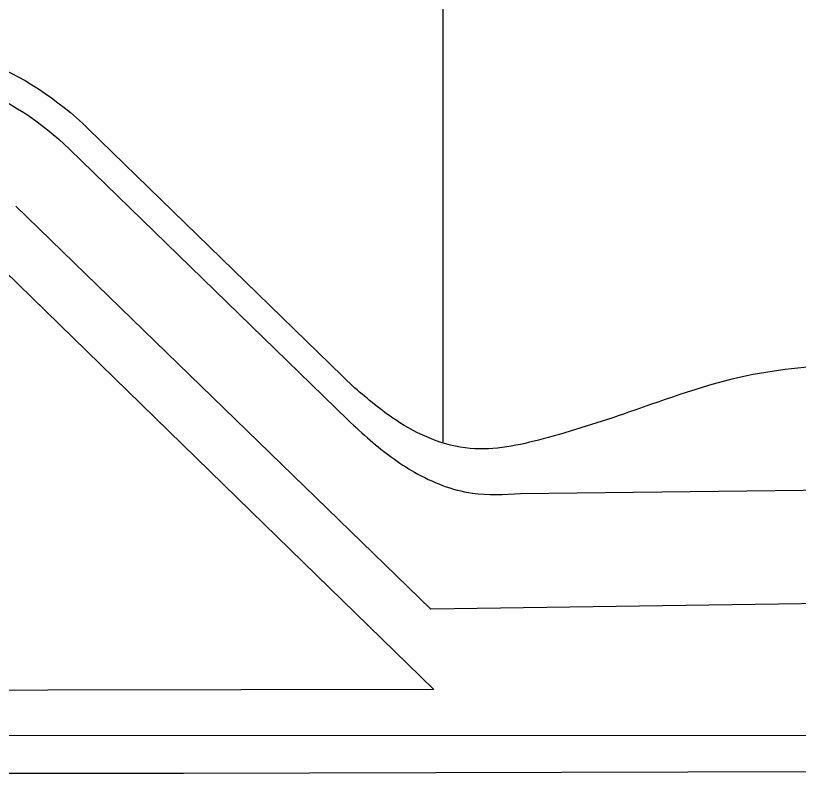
# Model space of a CAD drawing. Extents: x 398 to 509, y 623 to 780.
# Drawn here: x 459.37 to 467.09, y 643.46 to 650.92 of the extents above; entities that cross this region are included whole.
import ezdxf

# ---------------------------------------------------------------- set-up
doc = ezdxf.new("R2010")
doc.units = 0
doc.header["$MEASUREMENT"] = 0
doc.layers.add('1', color=4, linetype='Continuous')

# ---------------------------------------------------------------- blocks, each defined once
blk = doc.blocks.new('2018 PRISM')
at = {"layer": '1', "linetype": 'Continuous', "lineweight": 25}
for p, q in [((64.9969, 8.866), (64.9969, 3.0136)), ((64.1282, 3.5484), (61.5058, 6.0986)), ((61.3225, 5.8962), (64.0616, 3.2326))]:
    blk.add_line(p, q, dxfattribs=at)
at = {"layer": '1', "linetype": 'Continuous', "lineweight": 25, "flags": 128}
for points in [[(64.8784, 1.3716), (62.164, 4.0058), (60.792, 5.3359)], [(60.4106, 4.9637), (63.1056, 2.3355), (64.9071, 0.5804)], [(65.7604, 2.5086), (70.7721, 2.5676), (75.7834, 2.6358), (79.7205, 2.705), (83.6569, 2.795)], [(105.1202, 2.7442), (100.7321, 2.5015), (96.3427, 2.2819), (91.1022, 2.0501), (85.8603, 1.8509), (80.6173, 1.6838), (75.3717, 1.5485), (70.1253, 1.4445), (64.8784, 1.3716)], [(64.9071, 0.5804), (57.3045, 0.5668), (48.5149, 0.5721), (45.0868, 0.5804)], [(107.0451, 0.174), (107.0451, 0.174), (106.5451, 0.173), (104.5451, 0.169), (96.5451, 0.1543), (78.1784, 0.1308), (50.8565, 0.1217), (26.8756, 0.1356), (2.9488, 0.174), (2.9488, 0.174)]]:
    blk.add_lwpolyline(points, dxfattribs=at)
at = {"layer": '1', "color": 6, "linetype": 'Continuous', "lineweight": 25, "flags": 128}
blk.add_lwpolyline([(2.8669, 0), (17.7612, -0.1225), (32.6555, -0.2042), (47.5498, -0.245), (62.4441, -0.245), (77.3384, -0.2042), (92.2327, -0.1225), (107.127, 0)], dxfattribs=at)
at = {"layer": '1', "linetype": 'Continuous', "lineweight": 25, "extrusion": (0, 0, -1)}
for centre, major_axis, end_param in [((59.2386, 3.7527), (-1.2282, -3.0246), 3.525766), ((59.2297, 3.7308), (-1.1337, -2.792), 3.525765)]:
    blk.add_ellipse(centre, major_axis=major_axis, ratio=0.995571, start_param=2.75742, end_param=end_param, dxfattribs=at)
at = {"layer": '1'}
for points in [[(68.9969, 3.7858), (67.99, 3.6665), (66.8253, 3.3078), (65.9835, 3.0466), (65.2651, 2.9518), (64.5325, 3.2321), (64.1282, 3.5484)], [(64.0616, 3.2326), (64.2823, 3.0324), (64.7172, 2.7185), (65.285, 2.5132), (65.7604, 2.5086)]]:
    blk.add_spline(points, degree=3, dxfattribs=at)

msp = doc.modelspace()

# ---------------------------------------------------------------- block references
at = {"layer": '1'}
msp.add_blockref('2018 PRISM', (398.5801, 643.7055), dxfattribs=at)

doc.saveas('drawing.dxf')
